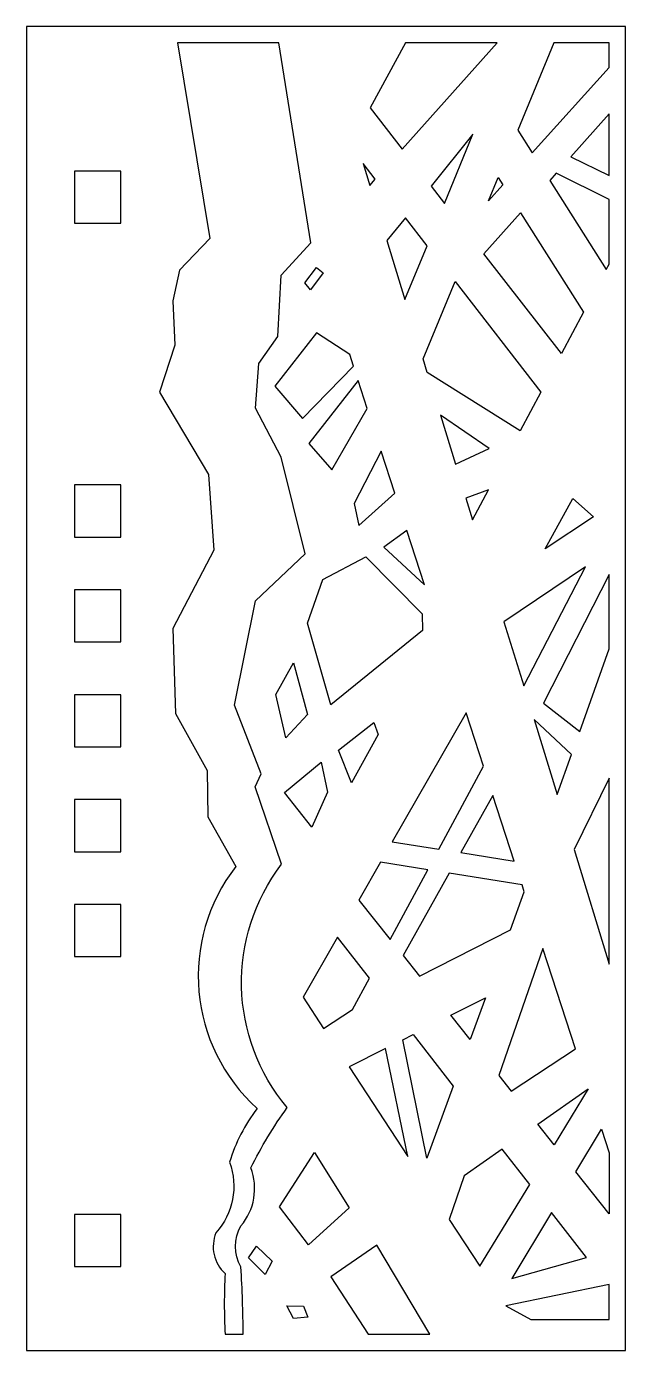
# Model space of a CAD drawing. Header units: millimetres. Extents: x -1029 to -295, y 2218 to 3840.
import ezdxf

# ---------------------------------------------------------------- set-up
doc = ezdxf.new("R2010")
doc.units = ezdxf.units.MM
doc.layers.get('0').update_dxf_attribs({"color": 160})

msp = doc.modelspace()

# ---------------------------------------------------------------- linework, layer by layer
for points in [[(-295.3, 2218.4), (-295.3, 3839.9), (-1029.1, 3839.9), (-1029.1, 2218.4)], [(-565, 3819.9), (-608.2, 3740.2), (-568.9, 3689.7), (-452.6, 3819.9)], [(-315.3, 3789.5), (-315.3, 3819.9), (-383.2, 3819.9), (-427.4, 3713), (-409.8, 3685.3)], [(-362.2, 3680.4), (-315.3, 3657.4), (-315.3, 3732.7)], [(-517.1, 3623.2), (-482.2, 3707.9), (-533.6, 3644.4)], [(-608.6, 3645.3), (-601.8, 3652.9), (-616.8, 3672.1)], [(-913.4, 3599), (-913.4, 3662.8), (-970.2, 3662.8), (-970.2, 3599)], [(-445.6, 3645.9), (-463.2, 3626.4), (-451.4, 3655)], [(-315.3, 3628.1), (-380.3, 3660.1), (-388.2, 3651.3), (-318.9, 3542.2), (-315.3, 3548.9)], [(-565.6, 3505.5), (-538.4, 3571.4), (-565, 3605.6), (-587.7, 3577.6)], [(-423.8, 3611.6), (-346.7, 3490.2), (-373.9, 3439.2), (-468.9, 3561.3)], [(-665.8, 3538.1), (-681.4, 3517.3), (-688, 3526.1), (-673.9, 3544.7)], [(-424.4, 3344.6), (-538.2, 3416.3), (-543.3, 3432.9), (-504.2, 3527.4), (-399, 3392.2)], [(-633.2, 3438), (-673.9, 3464.9), (-724.8, 3399.3), (-691.2, 3359.9), (-628.6, 3423.9)], [(-622.9, 3406.2), (-683.3, 3329.2), (-655.1, 3297), (-611.8, 3372)], [(-503.6, 3304), (-462.5, 3323.1), (-522, 3363.9)], [(-594.8, 3319.8), (-627.7, 3255.8), (-622, 3228.9), (-578.1, 3268.5)], [(-913.4, 3214.5), (-913.4, 3278.4), (-970.2, 3278.4), (-970.2, 3214.5)], [(-463, 3272.3), (-490.8, 3262.3), (-482.6, 3235.6)], [(-393.6, 3200.1), (-359.7, 3262), (-334.5, 3239.4)], [(-563.2, 3222.5), (-591.2, 3202.2), (-541.5, 3156)], [(-656.4, 3009.1), (-685, 3109.3), (-666.1, 3162.6), (-613.4, 3190.5), (-544.5, 3120.6), (-543.9, 3100.1)], [(-420.1, 3032.3), (-344.5, 3178.2), (-444.2, 3110.6)], [(-315.3, 3168.8), (-395.7, 3011.2), (-351.5, 2976.5), (-315.3, 3077.7)], [(-913.4, 3086.1), (-913.4, 3149.9), (-970.2, 3149.9), (-970.2, 3086.1)], [(-711.3, 2968.6), (-723.6, 3021.8), (-702.2, 3060.6), (-684.7, 2997.4)], [(-913.4, 2957.7), (-913.4, 3021.5), (-970.2, 3021.5), (-970.2, 2957.7)], [(-647.1, 2953.6), (-603.5, 2987.6), (-598.3, 2972.8), (-631, 2913.5)], [(-469.3, 2934), (-490.5, 2999.2), (-581, 2841.4), (-524, 2832.4)], [(-361.6, 2948.2), (-407.4, 2991.2), (-379.1, 2899.2)], [(-713, 2901.7), (-668, 2938.8), (-660.2, 2902.1), (-679.4, 2859.4)], [(-315.3, 2919.5), (-358.4, 2831.8), (-315.3, 2691.6)], [(-913.4, 2829.2), (-913.4, 2893), (-970.2, 2893), (-970.2, 2829.2)], [(-431.6, 2817.8), (-457.7, 2898.2), (-497.1, 2828.2)], [(-537.6, 2807.2), (-595.3, 2816.5), (-622, 2769.9), (-583.6, 2721.7)], [(-547.7, 2676.8), (-436.4, 2733.7), (-419.4, 2780.3), (-422.1, 2788.6), (-511.2, 2803), (-567.9, 2702.1)], [(-913.4, 2700.8), (-913.4, 2764.6), (-970.2, 2764.6), (-970.2, 2700.8)], [(-665.1, 2612.9), (-629.6, 2636.2), (-609.1, 2674.3), (-648.1, 2724.4), (-690.2, 2651)], [(-435.3, 2536.2), (-356.8, 2587.9), (-396.7, 2710.7), (-450.4, 2555.1)], [(-466.8, 2650.5), (-485.6, 2599.1), (-509.4, 2628.9)], [(-538.6, 2454.1), (-568.3, 2599), (-555.6, 2605.4), (-506.4, 2542.2)], [(-589.2, 2588.4), (-634, 2565.6), (-562.1, 2456.1)], [(-340.9, 2538.9), (-382.8, 2470.4), (-402.8, 2495.5)], [(-356.2, 2437.1), (-324.8, 2489.4), (-315.3, 2460.3), (-315.3, 2385.9)], [(-473.8, 2321.6), (-412.6, 2421.7), (-446.3, 2465), (-492.8, 2432.4), (-511.3, 2378.8)], [(-719, 2394.5), (-676.5, 2461), (-634, 2393.2), (-683.8, 2348)], [(-913.4, 2321.1), (-913.4, 2384.9), (-970.2, 2384.9), (-970.2, 2321.1)], [(-434.6, 2306.4), (-343.1, 2332.3), (-386, 2387.4)], [(-736.6, 2311.3), (-757.1, 2331.8), (-747.4, 2346.3), (-728, 2328)], [(-535, 2238.4), (-599.8, 2347.4), (-656.4, 2308.8), (-610.5, 2238.4)], [(-315.3, 2299.1), (-442, 2273.2), (-411.3, 2256.2), (-315.3, 2256.2)], [(-702.2, 2257.5), (-710.3, 2273.1), (-689.8, 2272.6), (-684.4, 2259.1)]]:
    msp.add_lwpolyline(points, close=True)
msp.add_lwpolyline([(-772.6, 2811.3, 0.39372), (-746.4, 2514.9, 0.091573), (-780.3, 2448.9, -0.277709), (-797, 2362.7, 0.315859), (-785.7, 2312.6, 0.029306), (-785.7, 2238.4), (-763.7, 2238.4, 0.013464), (-766.4, 2320.7, -0.261332), (-766.4, 2370.9, 0.271184), (-754.2, 2442, -0.044159), (-709.6, 2516, -0.351737), (-716.9, 2813.8), (-748.8, 2908.9), (-741.5, 2924.8), (-774.1, 3008.6), (-748.5, 3136.3), (-687.7, 3194), (-717.1, 3312.5), (-748.5, 3372.3), (-744.5, 3427), (-721.2, 3460.4), (-717.1, 3535.4), (-680.7, 3574.9), (-720.2, 3819.9), (-844, 3819.9), (-804.6, 3580.2), (-841.5, 3541.6), (-849.7, 3503.8), (-847.3, 3449.7), (-866.2, 3392.2), (-806.3, 3291.3), (-799.7, 3198.6), (-849.7, 3102.6), (-846.5, 2998.4), (-807.9, 2928.6), (-807.1, 2872)], format="xyb", close=True)

doc.saveas('drawing.dxf')
